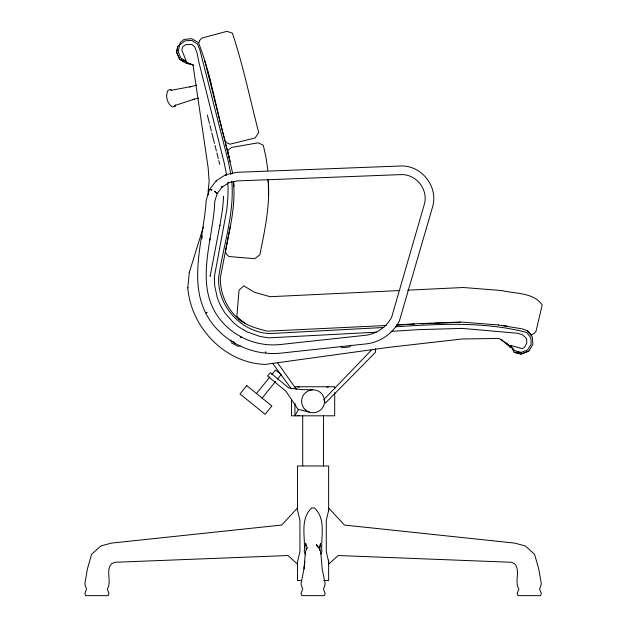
<?xml version="1.0" encoding="UTF-8"?>
<svg xmlns="http://www.w3.org/2000/svg" width="627" height="627" viewBox="0 0 627 627"><rect width="100%" height="100%" fill="white"/><g stroke="black" fill="none" stroke-linecap="round" stroke-linejoin="round"><path stroke-width="0.94" d="M223.416 198.634L223.518 196.204M208.046 194.95L208.274 190.099M375.651 348.714L375.479 352.296L325.444 403.059L323.751 399.642L371.247 350.297M201.769 238.911L202.278 235.744M505.887 342.616L510.323 346.457L499.108 338.455L462.389 338.964L389.641 347.248L265.331 364.412C224.952 363.119 190.992 327.56 187.818 287.903L187.849 287.542M189.26 272.635L203.36 227.037M210.17 275.661L210.123 276.256L219.928 225.109M223.494 198.351L223.549 197.748L222.514 209.598L222.561 208.995L219.873 225.712M318.43 547.551L316.376 544.675L320.146 549.816L320.859 553.085L322.16 568.846L325.186 583.98L323.454 589.168L325.186 593.487L324.324 595.65L301.838 595.65L300.976 593.487L302.708 589.168L300.976 583.98L304.001 568.846L305.302 553.085L306.015 549.816L307.755 547.551M265.723 352.695L265.817 351.661M187.818 287.903L189.291 272.275M208.242 190.459L209.144 181.446L208.148 167.785L193.022 65.059L186.274 62.582L190.945 63.758M304.001 568.846L304.871 561.369M510.127 347.789L510.417 345.359L522.111 348.588L524.501 347.35L526.79 343.243L526.594 338.698L522.722 334.92L518.051 333.298L462.209 328.399L419.181 329.598L390.887 331.401M319.605 550.506L320.515 543.327L319.551 547.99M226.065 248.402L225.422 251.897L226.606 254.335L228.941 256.529L254.789 258.685L259.884 254.774C264.759 230.187 270.3 205.342 268.176 180.121M230.172 226.755L220.359 277.612C219.905 294.909 228.346 311.846 242.234 322.09M230.869 174.447L228.502 162.244L199.982 50.278L197.505 44.015L191.823 40.402L185.09 40.818L177.778 46.327L176.595 52.237L179.73 59.322L183.962 61.995M177.778 46.327L176.587 52.237L179.73 59.322L186.368 61.477L181.799 49.933L182.912 46.374L185.631 44.744L191.729 44.368L194.723 46.97L197.019 52.864L198.931 62.324L224.278 163.185L226.629 175.278M226.222 247.532C230.258 226.629 235.501 205.421 233.557 184.009M328.642 510.331L326.283 520.426L326.283 551.689L328.642 561.792M209.716 240.18L210.186 238.628M320.812 554.143L321.902 551.689C320.624 537.025 326.596 519.415 314.448 507.956L311.713 507.956C299.526 519.375 305.592 537.065 304.267 551.689L305.717 554.958M175.388 105.022L174.776 106.371L172.378 106.982C167.08 103.635 165.066 95.696 168.114 90.225L170.513 89.614L171.547 90.241L191.353 86.542M298.617 409.259L294.925 415.811L294.925 403.224M349.913 346.817L350.861 345.163M175.388 105.328L174.776 106.371L175.388 105.32L194.55 99.105M395.527 326.785C439.166 324.002 483.919 321.267 526.649 332.467L530.85 337.734L531.147 344.45L527.432 350.062L521.115 352.421L514.618 350.618L510.417 345.359L514.148 352.288L521.711 354.043L528.867 351.026L532.879 344.388L532.205 336.66L527.401 330.931M216.244 180.725L209.473 189.628L206.205 200.374C203.736 241.144 184.236 290.019 214.066 325.75C230.07 345.195 255.62 355.666 280.669 353.158L366.215 343.886C380.158 342.279 392.839 333.588 399.336 321.149L432.677 206.565C438.398 186.438 421.532 165.16 400.661 165.99L236.638 172.323L225.689 174.706L216.205 180.748L216.44 181.234M222.107 187.058L217.154 193.578L214.787 201.377C213.431 239.953 192.826 286.241 220.79 320.319C234.953 337.53 257.564 346.794 279.736 344.584L365.282 335.312C376.372 334.026 386.467 327.114 391.648 317.215L424.354 204.206C428.531 189.526 416.226 173.992 400.998 174.604L236.967 180.929L228.957 182.676L222.076 187.081L221.887 186.58L222.076 187.081M256.482 393.513L269.986 376.819M271.828 374.538L275.512 369.985L281.162 374.554L277.479 379.116M262.133 398.09L275.637 381.388M297.519 507.956L281.703 525.05L111.363 543.115L100.853 545.96L91.597 554.307L87.419 568.846L84.825 583.98L86.557 589.168L84.825 593.487L85.695 595.65L108.173 595.65L109.035 593.487L107.303 589.168C112.061 581.37 105.305 570.695 111.543 563.744L114.741 562.278L288.005 555.53L297.519 564.159M328.642 564.159L338.157 555.53L511.42 562.278L514.618 563.744C520.857 570.695 514.101 581.37 518.858 589.168L517.126 593.487L517.988 595.65L540.466 595.65L541.336 593.487L539.604 589.168L541.336 583.98L538.742 568.846L534.565 554.307L525.308 545.96L514.798 543.115L344.458 525.05L328.642 507.956M238.425 346.472L240.133 345.626M528.867 351.026L520.645 354.083L514.148 352.288L521.115 352.421M189.824 86.934L196.886 85.131M193.022 99.497L198.477 98.11M326.863 387.204L328.642 386.765M297.519 415.811L299.298 415.372M349.121 346.974L342.718 347.671M396.554 324.982L418.805 323.571L460.32 322.396M383.826 327.482L269.61 333.58C241.027 332.2 217.122 305.882 218.666 277.291C223.283 245.423 234.663 213.619 231.763 181.054M376.263 332.192L269.014 337.851L260.205 336.534L246.63 331.699L238.221 326.596L233.377 322.576L225.007 313.124L220.265 305.09L217.342 297.896L214.685 285.732L214.418 276.476L226.872 209.363L227.867 197.826L228.095 187.191L227.593 182.622M399.893 290.536L270.112 296.712L254.531 292.284L243.754 285.834L239.052 290.215L236.896 316.063C243.715 325.593 256.584 328.25 267.235 331.174L386.232 325.507M407.675 290.16L463.322 287.511L501.553 290.536M396.962 324.99L404.768 324.621M407.691 324.48L414.525 324.159M421.352 323.83L432.081 323.32M434.033 323.226L460.367 321.972L498.661 324.998M301.642 580.516L297.519 580.516L297.519 561.792L299.941 551.689L299.941 520.426L297.519 510.331L297.519 465.963L328.642 465.963L328.642 511.522M323.65 580.516L328.642 580.516L328.642 560.115M312.324 389.853L300.662 389.571L288.726 387.901L270.323 372.704L267.572 376.043L285.975 391.232L298.044 409.368L309.377 412.135M498.449 324.982L522.142 328.869L527.762 330.899L531.343 334.928L533.789 333.744L535.975 331.409L542.175 305.035C533.742 292.237 514.892 293.844 501.498 290.528M501.529 325.382L507.267 326.15M193.688 65.083L186.219 63.28L180.529 59.667M297.519 386.765L299.298 387.204M237.68 346.167L231.285 342.773M198.438 42.558L191.721 38.67L183.993 39.477L180.137 42.667L178.209 51.61L180.678 57.864L186.368 61.477M238.668 318.728L245.063 323.25M170.513 89.614L171.696 90.507M501.263 339.27L510.268 347.162M232.836 341.206L235.18 343.408M340.633 346.269L341.911 347.687M272.612 363.292L291.006 388.348M277.447 362.602L295.952 388.771M296.305 389.218L294.925 386.765L334.693 386.765L334.693 388.701M207.263 69.707L210.868 83.242M225.461 143.074L230.18 161.821M204.77 60.741L229.239 158.082M207.318 115.007L209.465 123.55M209.943 125.447L211.37 131.145M211.848 133.042L214.473 143.481M214.951 145.378L216.378 151.076M216.856 152.972L218.29 158.67M218.768 160.567L219.724 164.36M225.806 175.254L225.689 174.706L225.767 175.27M306.227 546.125L305.647 543.327L306.462 549.605M232.68 173.342L227.664 151.35L229.231 149.14L231.896 147.369L258.308 142.807L263.301 145.307L265.958 157.15L267.886 170.411M230.861 339.944L231.144 341.833M233.565 181.689L234.098 186.446M268.144 179.165L268.638 195.702M334.693 392.573L334.693 415.811L291.469 415.811L291.469 399.352M323.454 415.811L323.454 465.963M302.708 415.811L302.708 465.963M199.574 40.7L198.704 43.294C211.04 74.707 215.9 108.573 225.14 140.926L227.045 142.862L229.952 144.186L255.134 137.964L258.716 132.618C250.134 99.434 243.213 65.749 232.429 33.176L226.927 31.35L201.526 38.169L199.574 40.7M241.152 337.122L240.956 337.663L241.152 337.122M246.74 385.636L240 393.975L265.143 414.306L271.883 405.967L246.74 385.636M206.965 312.277L206.165 312.849L206.965 312.277M217.154 193.578L214.771 191.47L217.154 193.578M210.633 189.495L209.81 189.558L212.067 190.091L210.633 189.495M228.957 182.676L228.44 182.253L228.957 182.676M305.521 409.901A11.458 11.458 0 0 0 324.324 403.522A11.458 11.458 0 0 0 309.401 390.433A11.458 11.458 0 0 0 305.521 409.901"/></g></svg>
